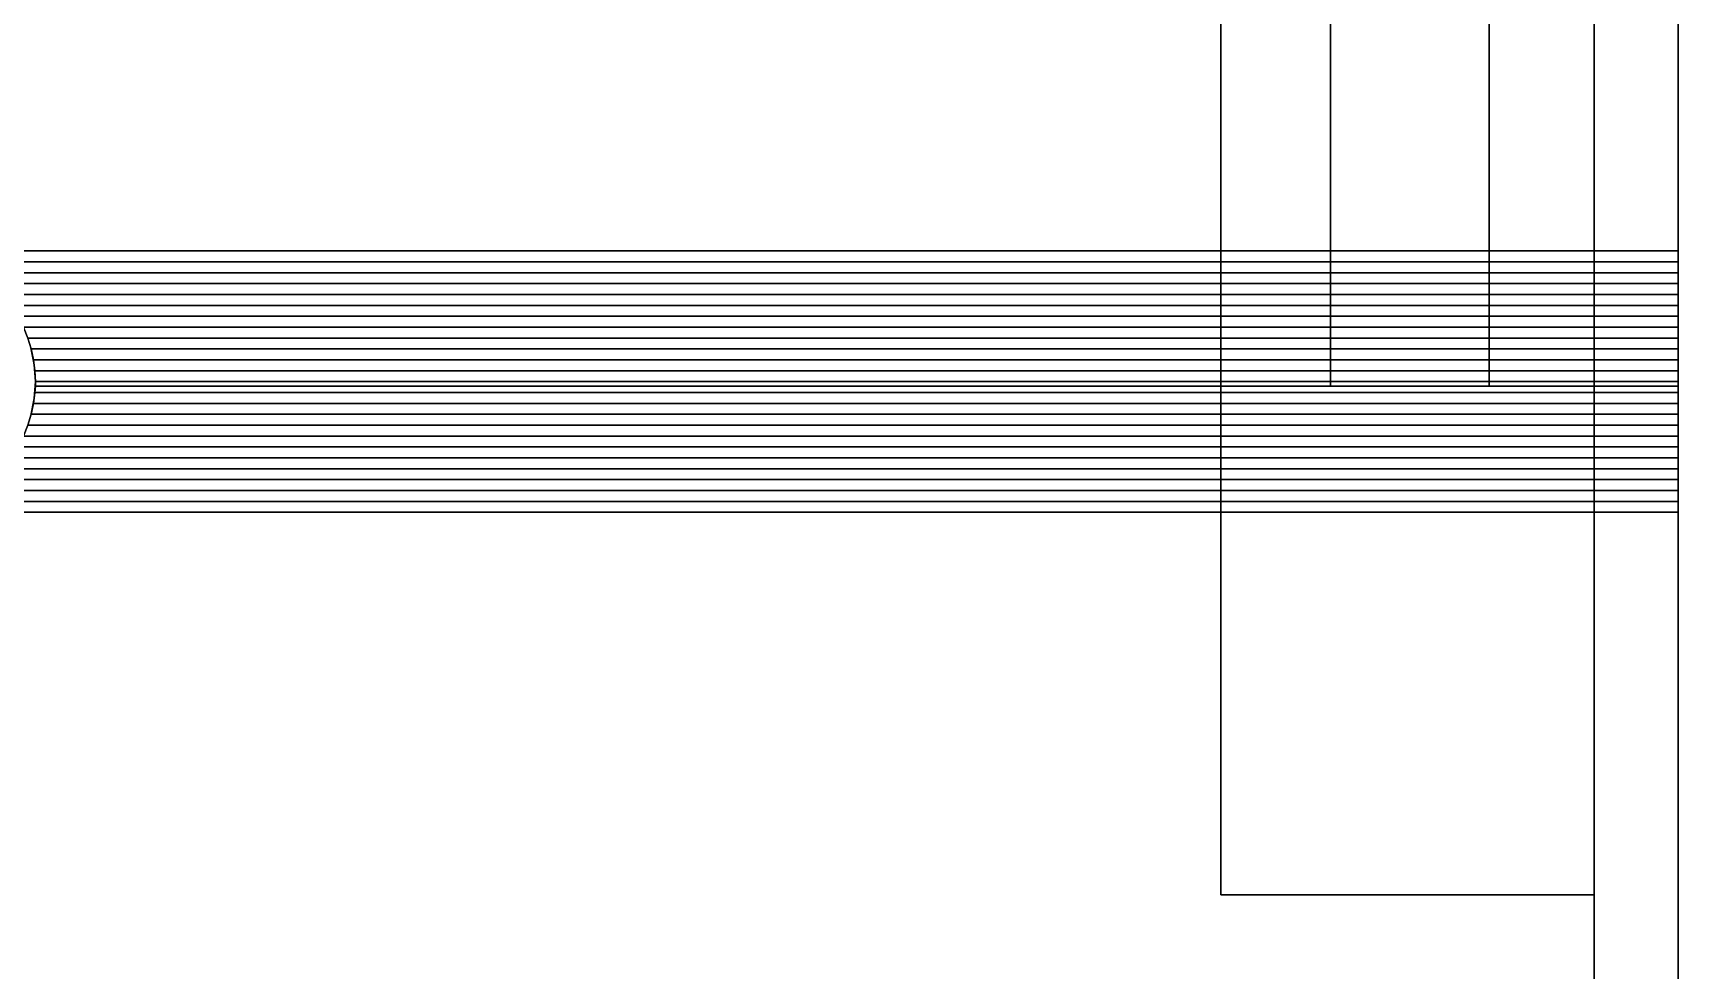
# Model space of a CAD drawing. Header units: millimetres. Extents: x -58 to 1343, y -180 to 532.
# Drawn here: x 283.7 to 460, y 11.9 to 112.4 of the extents above; entities that cross this region are included whole.
import ezdxf

# ---------------------------------------------------------------- set-up
doc = ezdxf.new("R2010")
doc.units = ezdxf.units.MM
for name, color, linetype in [('DOOR_9', 6, 'CONTINUOUS'), ('EDGE', 7, 'CONTINUOUS'), ('FRONT_15', 1, 'CONTINUOUS'), ('LED_PROFILE', 5, 'CONTINUOUS'), ('POWER_REF', 7, 'CONTINUOUS'), ('SIDE_9', 2, 'CONTINUOUS')]:
    doc.layers.add(name, color=color, linetype=linetype)

msp = doc.modelspace()

# ---------------------------------------------------------------- linework, layer by layer
at = {"layer": 'DOOR_9'}
for points in [[(0, 0, 291), (0, 460, 291), (460, 460, 291), (460, 0, 291)], [(0, 0, 300), (460, 0, 300), (460, 460, 300), (0, 460, 300)], [(460, 0, 291), (460, 460, 291), (460, 460, 300), (460, 0, 300)]]:
    msp.add_3dface(points, dxfattribs=at)
at = {"layer": 'EDGE'}
for p, q in [((451, 460, 15), (451, 0, 15)), ((451, 460, 291), (451, 0, 291)), ((460, 0, 15), (460, 460, 15)), ((460, 0, 291), (460, 460, 291)), ((460, 0, 291), (460, 460, 291)), ((460, 0, 300), (460, 460, 300)), ((411, 320, 30), (411, 20, 30)), ((411, 320, 85), (411, 20, 85)), ((451, 20, 30), (451, 320, 30)), ((451, 20, 85), (451, 320, 85)), ((283.8802, 76.8274), (283.523, 78.6235)), ((283.8802, 76.8274, 15), (283.523, 78.6235, 15)), ((284, 75), (283.8802, 76.8274)), ((284, 75, 15), (283.8802, 76.8274, 15)), ((283.8802, 73.1726), (284, 75)), ((283.8802, 73.1726, 15), (284, 75, 15)), ((283.523, 71.3765), (283.8802, 73.1726)), ((283.523, 71.3765, 15), (283.8802, 73.1726, 15)), ((411, 20, 30), (451, 20, 30)), ((411, 20, 85), (451, 20, 85)), ((411, 20, 30), (411, 20, 85)), ((451, 20, 30), (451, 20, 85))]:
    msp.add_line(p, q, dxfattribs=at)
for points in [[(0, 0), (460, 0), (460, 460), (0, 460)], [(0, 0), (460, 0), (460, 460), (0, 460)], [(422.75, 74.5), (439.75, 74.5), (439.75, 374.5), (422.75, 374.5)]]:
    msp.add_lwpolyline(points, close=True, dxfattribs=at)
at = {"layer": 'FRONT_15'}
for points in [[(0, 89, 7), (460, 89, 7), (460, 127, 7), (0, 127, 7)], [(0, 127), (460, 127), (460, 89), (0, 89)], [(37.25, 89, 15), (422.75, 89, 15), (422.75, 127, 15), (37.25, 127, 15)], [(37.25, 127, 7), (422.75, 127, 7), (422.75, 89, 7), (37.25, 89, 7)], [(422.75, 89, 7), (422.75, 127, 7), (422.75, 127, 15), (422.75, 89, 15)], [(439.75, 89, 15), (460, 89, 15), (460, 127, 15), (439.75, 127, 15)], [(439.75, 127, 7), (460, 127, 7), (460, 89, 7), (439.75, 89, 7)], [(439.75, 127, 7), (439.75, 89, 7), (439.75, 89, 15), (439.75, 127, 15)], [(460, 89), (460, 127), (460, 127, 7), (460, 89, 7)], [(460, 89, 7), (460, 127, 7), (460, 127, 15), (460, 89, 15)], [(0, 89), (460, 89), (460, 89, 7), (0, 89, 7)], [(37.25, 89, 7), (422.75, 89, 7), (422.75, 89, 15), (37.25, 89, 15)], [(275.5951, 87.8333, 7), (460, 87.8333, 7), (460, 89, 7), (270, 89, 7)], [(270, 89), (460, 89), (460, 87.8333), (275.5951, 87.8333)], [(460, 89), (270, 89), (270, 89, 7), (460, 89, 7)], [(275.5951, 87.8333, 15), (422.75, 87.8333, 15), (422.75, 89, 15), (270, 89, 15)], [(270, 89, 7), (422.75, 89, 7), (422.75, 87.8333, 7), (275.5951, 87.8333, 7)], [(422.75, 89, 7), (270, 89, 7), (270, 89, 15), (422.75, 89, 15)], [(422.75, 87.8333, 7), (422.75, 89, 7), (422.75, 89, 15), (422.75, 87.8333, 15)], [(439.75, 87.8333, 15), (460, 87.8333, 15), (460, 89, 15), (439.75, 89, 15)], [(439.75, 89, 7), (460, 89, 7), (460, 87.8333, 7), (439.75, 87.8333, 7)], [(460, 89, 7), (439.75, 89, 7), (439.75, 89, 15), (460, 89, 15)], [(439.75, 89, 7), (439.75, 87.8333, 7), (439.75, 87.8333, 15), (439.75, 89, 15)], [(439.75, 89, 7), (460, 89, 7), (460, 89, 15), (439.75, 89, 15)], [(460, 87.8333), (460, 89), (460, 89, 7), (460, 87.8333, 7)], [(460, 87.8333, 7), (460, 89, 7), (460, 89, 15), (460, 87.8333, 15)], [(277.7388, 86.6667, 7), (460, 86.6667, 7), (460, 87.8333, 7), (275.5951, 87.8333, 7)], [(275.5951, 87.8333), (460, 87.8333), (460, 86.6667), (277.7388, 86.6667)], [(460, 87.8333), (275.5951, 87.8333), (275.5951, 87.8333, 7), (460, 87.8333, 7)], [(275.5951, 87.8333), (460, 87.8333), (460, 87.8333, 7), (275.5951, 87.8333, 7)], [(277.7388, 86.6667, 15), (422.75, 86.6667, 15), (422.75, 87.8333, 15), (275.5951, 87.8333, 15)], [(275.5951, 87.8333, 7), (422.75, 87.8333, 7), (422.75, 86.6667, 7), (277.7388, 86.6667, 7)], [(422.75, 87.8333, 7), (275.5951, 87.8333, 7), (275.5951, 87.8333, 15), (422.75, 87.8333, 15)], [(275.5951, 87.8333, 7), (422.75, 87.8333, 7), (422.75, 87.8333, 15), (275.5951, 87.8333, 15)], [(279.2601, 85.5, 7), (460, 85.5, 7), (460, 86.6667, 7), (277.7388, 86.6667, 7)], [(277.7388, 86.6667), (460, 86.6667), (460, 85.5), (279.2601, 85.5)], [(460, 86.6667), (277.7388, 86.6667), (277.7388, 86.6667, 7), (460, 86.6667, 7)], [(277.7388, 86.6667), (460, 86.6667), (460, 86.6667, 7), (277.7388, 86.6667, 7)], [(279.2601, 85.5, 15), (422.75, 85.5, 15), (422.75, 86.6667, 15), (277.7388, 86.6667, 15)], [(277.7388, 86.6667, 7), (422.75, 86.6667, 7), (422.75, 85.5, 7), (279.2601, 85.5, 7)], [(422.75, 86.6667, 7), (277.7388, 86.6667, 7), (277.7388, 86.6667, 15), (422.75, 86.6667, 15)], [(277.7388, 86.6667, 7), (422.75, 86.6667, 7), (422.75, 86.6667, 15), (277.7388, 86.6667, 15)], [(422.75, 86.6667, 7), (422.75, 87.8333, 7), (422.75, 87.8333, 15), (422.75, 86.6667, 15)], [(422.75, 85.5, 7), (422.75, 86.6667, 7), (422.75, 86.6667, 15), (422.75, 85.5, 15)], [(439.75, 86.6667, 15), (460, 86.6667, 15), (460, 87.8333, 15), (439.75, 87.8333, 15)], [(439.75, 87.8333, 7), (460, 87.8333, 7), (460, 86.6667, 7), (439.75, 86.6667, 7)], [(460, 87.8333, 7), (439.75, 87.8333, 7), (439.75, 87.8333, 15), (460, 87.8333, 15)], [(439.75, 87.8333, 7), (439.75, 86.6667, 7), (439.75, 86.6667, 15), (439.75, 87.8333, 15)], [(439.75, 87.8333, 7), (460, 87.8333, 7), (460, 87.8333, 15), (439.75, 87.8333, 15)], [(439.75, 85.5, 15), (460, 85.5, 15), (460, 86.6667, 15), (439.75, 86.6667, 15)], [(439.75, 86.6667, 7), (460, 86.6667, 7), (460, 85.5, 7), (439.75, 85.5, 7)], [(460, 86.6667, 7), (439.75, 86.6667, 7), (439.75, 86.6667, 15), (460, 86.6667, 15)], [(439.75, 86.6667, 7), (439.75, 85.5, 7), (439.75, 85.5, 15), (439.75, 86.6667, 15)], [(439.75, 86.6667, 7), (460, 86.6667, 7), (460, 86.6667, 15), (439.75, 86.6667, 15)], [(460, 86.6667), (460, 87.8333), (460, 87.8333, 7), (460, 86.6667, 7)], [(460, 86.6667, 7), (460, 87.8333, 7), (460, 87.8333, 15), (460, 86.6667, 15)], [(460, 85.5), (460, 86.6667), (460, 86.6667, 7), (460, 85.5, 7)], [(460, 85.5, 7), (460, 86.6667, 7), (460, 86.6667, 15), (460, 85.5, 15)], [(280.435, 84.3333, 7), (460, 84.3333, 7), (460, 85.5, 7), (279.2601, 85.5, 7)], [(279.2601, 85.5), (460, 85.5), (460, 84.3333), (280.435, 84.3333)], [(460, 85.5), (279.2601, 85.5), (279.2601, 85.5, 7), (460, 85.5, 7)], [(279.2601, 85.5), (460, 85.5), (460, 85.5, 7), (279.2601, 85.5, 7)], [(280.435, 84.3333, 15), (422.75, 84.3333, 15), (422.75, 85.5, 15), (279.2601, 85.5, 15)], [(279.2601, 85.5, 7), (422.75, 85.5, 7), (422.75, 84.3333, 7), (280.435, 84.3333, 7)], [(422.75, 85.5, 7), (279.2601, 85.5, 7), (279.2601, 85.5, 15), (422.75, 85.5, 15)], [(279.2601, 85.5, 7), (422.75, 85.5, 7), (422.75, 85.5, 15), (279.2601, 85.5, 15)], [(422.75, 84.3333, 7), (422.75, 85.5, 7), (422.75, 85.5, 15), (422.75, 84.3333, 15)], [(439.75, 84.3333, 15), (460, 84.3333, 15), (460, 85.5, 15), (439.75, 85.5, 15)], [(439.75, 85.5, 7), (460, 85.5, 7), (460, 84.3333, 7), (439.75, 84.3333, 7)], [(460, 85.5, 7), (439.75, 85.5, 7), (439.75, 85.5, 15), (460, 85.5, 15)], [(439.75, 85.5, 7), (439.75, 84.3333, 7), (439.75, 84.3333, 15), (439.75, 85.5, 15)], [(439.75, 85.5, 7), (460, 85.5, 7), (460, 85.5, 15), (439.75, 85.5, 15)], [(460, 84.3333), (460, 85.5), (460, 85.5, 7), (460, 84.3333, 7)], [(460, 84.3333, 7), (460, 85.5, 7), (460, 85.5, 15), (460, 84.3333, 15)], [(281.3713, 83.1667, 7), (460, 83.1667, 7), (460, 84.3333, 7), (280.435, 84.3333, 7)], [(280.435, 84.3333), (460, 84.3333), (460, 83.1667), (281.3713, 83.1667)], [(460, 84.3333), (280.435, 84.3333), (280.435, 84.3333, 7), (460, 84.3333, 7)], [(280.435, 84.3333), (460, 84.3333), (460, 84.3333, 7), (280.435, 84.3333, 7)], [(281.3713, 83.1667, 15), (422.75, 83.1667, 15), (422.75, 84.3333, 15), (280.435, 84.3333, 15)], [(280.435, 84.3333, 7), (422.75, 84.3333, 7), (422.75, 83.1667, 7), (281.3713, 83.1667, 7)], [(422.75, 84.3333, 7), (280.435, 84.3333, 7), (280.435, 84.3333, 15), (422.75, 84.3333, 15)], [(280.435, 84.3333, 7), (422.75, 84.3333, 7), (422.75, 84.3333, 15), (280.435, 84.3333, 15)], [(282.1244, 82, 7), (460, 82, 7), (460, 83.1667, 7), (281.3713, 83.1667, 7)], [(281.3713, 83.1667), (460, 83.1667), (460, 82), (282.1244, 82)], [(460, 83.1667), (281.3713, 83.1667), (281.3713, 83.1667, 7), (460, 83.1667, 7)], [(281.3713, 83.1667), (460, 83.1667), (460, 83.1667, 7), (281.3713, 83.1667, 7)], [(282.1244, 82, 15), (422.75, 82, 15), (422.75, 83.1667, 15), (281.3713, 83.1667, 15)], [(281.3713, 83.1667, 7), (422.75, 83.1667, 7), (422.75, 82, 7), (282.1244, 82, 7)], [(422.75, 83.1667, 7), (281.3713, 83.1667, 7), (281.3713, 83.1667, 15), (422.75, 83.1667, 15)], [(281.3713, 83.1667, 7), (422.75, 83.1667, 7), (422.75, 83.1667, 15), (281.3713, 83.1667, 15)], [(422.75, 83.1667, 7), (422.75, 84.3333, 7), (422.75, 84.3333, 15), (422.75, 83.1667, 15)], [(422.75, 82, 7), (422.75, 83.1667, 7), (422.75, 83.1667, 15), (422.75, 82, 15)], [(439.75, 83.1667, 15), (460, 83.1667, 15), (460, 84.3333, 15), (439.75, 84.3333, 15)], [(439.75, 84.3333, 7), (460, 84.3333, 7), (460, 83.1667, 7), (439.75, 83.1667, 7)], [(460, 84.3333, 7), (439.75, 84.3333, 7), (439.75, 84.3333, 15), (460, 84.3333, 15)], [(439.75, 84.3333, 7), (439.75, 83.1667, 7), (439.75, 83.1667, 15), (439.75, 84.3333, 15)], [(439.75, 84.3333, 7), (460, 84.3333, 7), (460, 84.3333, 15), (439.75, 84.3333, 15)], [(439.75, 82, 15), (460, 82, 15), (460, 83.1667, 15), (439.75, 83.1667, 15)], [(439.75, 83.1667, 7), (460, 83.1667, 7), (460, 82, 7), (439.75, 82, 7)], [(460, 83.1667, 7), (439.75, 83.1667, 7), (439.75, 83.1667, 15), (460, 83.1667, 15)], [(439.75, 83.1667, 7), (439.75, 82, 7), (439.75, 82, 15), (439.75, 83.1667, 15)], [(439.75, 83.1667, 7), (460, 83.1667, 7), (460, 83.1667, 15), (439.75, 83.1667, 15)], [(460, 83.1667), (460, 84.3333), (460, 84.3333, 7), (460, 83.1667, 7)], [(460, 83.1667, 7), (460, 84.3333, 7), (460, 84.3333, 15), (460, 83.1667, 15)], [(460, 82), (460, 83.1667), (460, 83.1667, 7), (460, 82, 7)], [(460, 82, 7), (460, 83.1667, 7), (460, 83.1667, 15), (460, 82, 15)], [(282.7268, 80.8333, 7), (460, 80.8333, 7), (460, 82, 7), (282.1244, 82, 7)], [(282.1244, 82), (460, 82), (460, 80.8333), (282.7268, 80.8333)], [(460, 82), (282.1244, 82), (282.1244, 82, 7), (460, 82, 7)], [(282.1244, 82), (460, 82), (460, 82, 7), (282.1244, 82, 7)], [(282.7268, 80.8333, 15), (422.75, 80.8333, 15), (422.75, 82, 15), (282.1244, 82, 15)], [(282.1244, 82, 7), (422.75, 82, 7), (422.75, 80.8333, 7), (282.7268, 80.8333, 7)], [(422.75, 82, 7), (282.1244, 82, 7), (282.1244, 82, 15), (422.75, 82, 15)], [(282.1244, 82, 7), (422.75, 82, 7), (422.75, 82, 15), (282.1244, 82, 15)], [(422.75, 80.8333, 7), (422.75, 82, 7), (422.75, 82, 15), (422.75, 80.8333, 15)], [(439.75, 80.8333, 15), (460, 80.8333, 15), (460, 82, 15), (439.75, 82, 15)], [(439.75, 82, 7), (460, 82, 7), (460, 80.8333, 7), (439.75, 80.8333, 7)], [(460, 82, 7), (439.75, 82, 7), (439.75, 82, 15), (460, 82, 15)], [(439.75, 82, 7), (439.75, 80.8333, 7), (439.75, 80.8333, 15), (439.75, 82, 15)], [(439.75, 82, 7), (460, 82, 7), (460, 82, 15), (439.75, 82, 15)], [(460, 80.8333), (460, 82), (460, 82, 7), (460, 80.8333, 7)], [(460, 80.8333, 7), (460, 82, 7), (460, 82, 15), (460, 80.8333, 15)], [(283.1993, 79.6667, 7), (460, 79.6667, 7), (460, 80.8333, 7), (282.7268, 80.8333, 7)], [(282.7268, 80.8333), (460, 80.8333), (460, 79.6667), (283.1993, 79.6667)], [(460, 80.8333), (282.7268, 80.8333), (282.7268, 80.8333, 7), (460, 80.8333, 7)], [(282.7268, 80.8333), (460, 80.8333), (460, 80.8333, 7), (282.7268, 80.8333, 7)], [(283.1993, 79.6667, 15), (422.75, 79.6667, 15), (422.75, 80.8333, 15), (282.7268, 80.8333, 15)], [(282.7268, 80.8333, 7), (422.75, 80.8333, 7), (422.75, 79.6667, 7), (283.1993, 79.6667, 7)], [(422.75, 80.8333, 7), (282.7268, 80.8333, 7), (282.7268, 80.8333, 15), (422.75, 80.8333, 15)], [(282.7268, 80.8333, 7), (422.75, 80.8333, 7), (422.75, 80.8333, 15), (282.7268, 80.8333, 15)], [(283.5554, 78.5, 7), (460, 78.5, 7), (460, 79.6667, 7), (283.1993, 79.6667, 7)], [(283.1993, 79.6667), (460, 79.6667), (460, 78.5), (283.5554, 78.5)], [(460, 79.6667), (283.1993, 79.6667), (283.1993, 79.6667, 7), (460, 79.6667, 7)], [(283.1993, 79.6667), (460, 79.6667), (460, 79.6667, 7), (283.1993, 79.6667, 7)], [(283.5554, 78.5, 15), (422.75, 78.5, 15), (422.75, 79.6667, 15), (283.1993, 79.6667, 15)], [(283.1993, 79.6667, 7), (422.75, 79.6667, 7), (422.75, 78.5, 7), (283.5554, 78.5, 7)], [(422.75, 79.6667, 7), (283.1993, 79.6667, 7), (283.1993, 79.6667, 15), (422.75, 79.6667, 15)], [(283.1993, 79.6667, 7), (422.75, 79.6667, 7), (422.75, 79.6667, 15), (283.1993, 79.6667, 15)], [(422.75, 79.6667, 7), (422.75, 80.8333, 7), (422.75, 80.8333, 15), (422.75, 79.6667, 15)], [(422.75, 78.5, 7), (422.75, 79.6667, 7), (422.75, 79.6667, 15), (422.75, 78.5, 15)], [(439.75, 79.6667, 15), (460, 79.6667, 15), (460, 80.8333, 15), (439.75, 80.8333, 15)], [(439.75, 80.8333, 7), (460, 80.8333, 7), (460, 79.6667, 7), (439.75, 79.6667, 7)], [(460, 80.8333, 7), (439.75, 80.8333, 7), (439.75, 80.8333, 15), (460, 80.8333, 15)], [(439.75, 80.8333, 7), (439.75, 79.6667, 7), (439.75, 79.6667, 15), (439.75, 80.8333, 15)], [(439.75, 80.8333, 7), (460, 80.8333, 7), (460, 80.8333, 15), (439.75, 80.8333, 15)], [(439.75, 78.5, 15), (460, 78.5, 15), (460, 79.6667, 15), (439.75, 79.6667, 15)], [(439.75, 79.6667, 7), (460, 79.6667, 7), (460, 78.5, 7), (439.75, 78.5, 7)], [(460, 79.6667, 7), (439.75, 79.6667, 7), (439.75, 79.6667, 15), (460, 79.6667, 15)], [(439.75, 79.6667, 7), (439.75, 78.5, 7), (439.75, 78.5, 15), (439.75, 79.6667, 15)], [(439.75, 79.6667, 7), (460, 79.6667, 7), (460, 79.6667, 15), (439.75, 79.6667, 15)], [(460, 79.6667), (460, 80.8333), (460, 80.8333, 7), (460, 79.6667, 7)], [(460, 79.6667, 7), (460, 80.8333, 7), (460, 80.8333, 15), (460, 79.6667, 15)], [(460, 78.5), (460, 79.6667), (460, 79.6667, 7), (460, 78.5, 7)], [(460, 78.5, 7), (460, 79.6667, 7), (460, 79.6667, 15), (460, 78.5, 15)], [(283.8042, 77.3333, 7), (460, 77.3333, 7), (460, 78.5, 7), (283.5554, 78.5, 7)], [(283.5554, 78.5), (460, 78.5), (460, 77.3333), (283.8042, 77.3333)], [(460, 78.5), (283.5554, 78.5), (283.5554, 78.5, 7), (460, 78.5, 7)], [(283.5554, 78.5), (283.8042, 77.3333), (283.8042, 77.3333, 7), (283.5554, 78.5, 7)], [(283.5554, 78.5), (460, 78.5), (460, 78.5, 7), (283.5554, 78.5, 7)], [(283.8042, 77.3333, 15), (422.75, 77.3333, 15), (422.75, 78.5, 15), (283.5554, 78.5, 15)], [(283.5554, 78.5, 7), (422.75, 78.5, 7), (422.75, 77.3333, 7), (283.8042, 77.3333, 7)], [(422.75, 78.5, 7), (283.5554, 78.5, 7), (283.5554, 78.5, 15), (422.75, 78.5, 15)], [(283.5554, 78.5, 7), (283.8042, 77.3333, 7), (283.8042, 77.3333, 15), (283.5554, 78.5, 15)], [(283.5554, 78.5, 7), (422.75, 78.5, 7), (422.75, 78.5, 15), (283.5554, 78.5, 15)], [(422.75, 77.3333, 7), (422.75, 78.5, 7), (422.75, 78.5, 15), (422.75, 77.3333, 15)], [(439.75, 77.3333, 15), (460, 77.3333, 15), (460, 78.5, 15), (439.75, 78.5, 15)], [(439.75, 78.5, 7), (460, 78.5, 7), (460, 77.3333, 7), (439.75, 77.3333, 7)], [(460, 78.5, 7), (439.75, 78.5, 7), (439.75, 78.5, 15), (460, 78.5, 15)], [(439.75, 78.5, 7), (439.75, 77.3333, 7), (439.75, 77.3333, 15), (439.75, 78.5, 15)], [(439.75, 78.5, 7), (460, 78.5, 7), (460, 78.5, 15), (439.75, 78.5, 15)], [(460, 77.3333), (460, 78.5), (460, 78.5, 7), (460, 77.3333, 7)], [(460, 77.3333, 7), (460, 78.5, 7), (460, 78.5, 15), (460, 77.3333, 15)], [(283.9513, 76.1667, 7), (460, 76.1667, 7), (460, 77.3333, 7), (283.8042, 77.3333, 7)], [(283.8042, 77.3333), (460, 77.3333), (460, 76.1667), (283.9513, 76.1667)], [(460, 77.3333), (283.8042, 77.3333), (283.8042, 77.3333, 7), (460, 77.3333, 7)], [(283.8042, 77.3333), (283.9513, 76.1667), (283.9513, 76.1667, 7), (283.8042, 77.3333, 7)], [(283.8042, 77.3333), (460, 77.3333), (460, 77.3333, 7), (283.8042, 77.3333, 7)], [(283.9513, 76.1667, 15), (422.75, 76.1667, 15), (422.75, 77.3333, 15), (283.8042, 77.3333, 15)], [(283.8042, 77.3333, 7), (422.75, 77.3333, 7), (422.75, 76.1667, 7), (283.9513, 76.1667, 7)], [(422.75, 77.3333, 7), (283.8042, 77.3333, 7), (283.8042, 77.3333, 15), (422.75, 77.3333, 15)], [(283.8042, 77.3333, 7), (283.9513, 76.1667, 7), (283.9513, 76.1667, 15), (283.8042, 77.3333, 15)], [(283.8042, 77.3333, 7), (422.75, 77.3333, 7), (422.75, 77.3333, 15), (283.8042, 77.3333, 15)], [(284, 75, 7), (460, 75, 7), (460, 76.1667, 7), (283.9513, 76.1667, 7)], [(283.9513, 76.1667), (460, 76.1667), (460, 75), (284, 75)], [(460, 76.1667), (283.9513, 76.1667), (283.9513, 76.1667, 7), (460, 76.1667, 7)], [(283.9513, 76.1667), (284, 75), (284, 75, 7), (283.9513, 76.1667, 7)], [(283.9513, 76.1667), (460, 76.1667), (460, 76.1667, 7), (283.9513, 76.1667, 7)], [(284, 75, 15), (422.75, 75, 15), (422.75, 76.1667, 15), (283.9513, 76.1667, 15)], [(283.9513, 76.1667, 7), (422.75, 76.1667, 7), (422.75, 75, 7), (284, 75, 7)], [(422.75, 76.1667, 7), (283.9513, 76.1667, 7), (283.9513, 76.1667, 15), (422.75, 76.1667, 15)], [(283.9513, 76.1667, 7), (284, 75, 7), (284, 75, 15), (283.9513, 76.1667, 15)], [(283.9513, 76.1667, 7), (422.75, 76.1667, 7), (422.75, 76.1667, 15), (283.9513, 76.1667, 15)], [(422.75, 76.1667, 7), (422.75, 77.3333, 7), (422.75, 77.3333, 15), (422.75, 76.1667, 15)], [(422.75, 75, 7), (422.75, 76.1667, 7), (422.75, 76.1667, 15), (422.75, 75, 15)], [(439.75, 76.1667, 15), (460, 76.1667, 15), (460, 77.3333, 15), (439.75, 77.3333, 15)], [(439.75, 77.3333, 7), (460, 77.3333, 7), (460, 76.1667, 7), (439.75, 76.1667, 7)], [(460, 77.3333, 7), (439.75, 77.3333, 7), (439.75, 77.3333, 15), (460, 77.3333, 15)], [(439.75, 77.3333, 7), (439.75, 76.1667, 7), (439.75, 76.1667, 15), (439.75, 77.3333, 15)], [(439.75, 77.3333, 7), (460, 77.3333, 7), (460, 77.3333, 15), (439.75, 77.3333, 15)], [(439.75, 75, 15), (460, 75, 15), (460, 76.1667, 15), (439.75, 76.1667, 15)], [(439.75, 76.1667, 7), (460, 76.1667, 7), (460, 75, 7), (439.75, 75, 7)], [(460, 76.1667, 7), (439.75, 76.1667, 7), (439.75, 76.1667, 15), (460, 76.1667, 15)], [(439.75, 76.1667, 7), (439.75, 75, 7), (439.75, 75, 15), (439.75, 76.1667, 15)], [(439.75, 76.1667, 7), (460, 76.1667, 7), (460, 76.1667, 15), (439.75, 76.1667, 15)], [(460, 76.1667), (460, 77.3333), (460, 77.3333, 7), (460, 76.1667, 7)], [(460, 76.1667, 7), (460, 77.3333, 7), (460, 77.3333, 15), (460, 76.1667, 15)], [(460, 75), (460, 76.1667), (460, 76.1667, 7), (460, 75, 7)], [(460, 75, 7), (460, 76.1667, 7), (460, 76.1667, 15), (460, 75, 15)], [(283.9513, 73.8333, 7), (460, 73.8333, 7), (460, 75, 7), (284, 75, 7)], [(284, 75), (460, 75), (460, 73.8333), (283.9513, 73.8333)], [(284, 75), (283.9513, 73.8333), (283.9513, 73.8333, 7), (284, 75, 7)], [(283.9513, 73.8333, 15), (460, 73.8333, 15), (460, 74.5, 15), (283.9911, 74.5, 15)], [(283.9911, 74.5, 7), (460, 74.5, 7), (460, 73.8333, 7), (283.9513, 73.8333, 7)], [(283.9911, 74.5, 7), (283.9513, 73.8333, 7), (283.9513, 73.8333, 15), (283.9911, 74.5, 15)], [(283.9911, 74.5, 15), (422.75, 74.5, 15), (422.75, 75, 15), (284, 75, 15)], [(284, 75, 7), (422.75, 75, 7), (422.75, 74.5, 7), (283.9911, 74.5, 7)], [(284, 75, 7), (283.9911, 74.5, 7), (283.9911, 74.5, 15), (284, 75, 15)], [(460, 74.5, 7), (283.9911, 74.5, 7), (283.9911, 74.5, 15), (460, 74.5, 15)], [(283.9911, 74.5, 7), (422.75, 74.5, 7), (422.75, 74.5, 15), (283.9911, 74.5, 15)], [(460, 75), (284, 75), (284, 75, 7), (460, 75, 7)], [(284, 75), (460, 75), (460, 75, 7), (284, 75, 7)], [(422.75, 75, 7), (284, 75, 7), (284, 75, 15), (422.75, 75, 15)], [(284, 75, 7), (422.75, 75, 7), (422.75, 75, 15), (284, 75, 15)], [(422.75, 74.5, 7), (422.75, 75, 7), (422.75, 75, 15), (422.75, 74.5, 15)], [(439.75, 74.5, 15), (460, 74.5, 15), (460, 75, 15), (439.75, 75, 15)], [(439.75, 75, 7), (460, 75, 7), (460, 74.5, 7), (439.75, 74.5, 7)], [(460, 75, 7), (439.75, 75, 7), (439.75, 75, 15), (460, 75, 15)], [(439.75, 75, 7), (439.75, 74.5, 7), (439.75, 74.5, 15), (439.75, 75, 15)], [(439.75, 75, 7), (460, 75, 7), (460, 75, 15), (439.75, 75, 15)], [(439.75, 74.5, 7), (460, 74.5, 7), (460, 74.5, 15), (439.75, 74.5, 15)], [(460, 73.8333), (460, 75), (460, 75, 7), (460, 73.8333, 7)], [(460, 74.5, 7), (460, 75, 7), (460, 75, 15), (460, 74.5, 15)], [(460, 73.8333, 7), (460, 74.5, 7), (460, 74.5, 15), (460, 73.8333, 15)], [(283.5554, 71.5, 7), (460, 71.5, 7), (460, 72.6667, 7), (283.8042, 72.6667, 7)], [(283.8042, 72.6667), (460, 72.6667), (460, 71.5), (283.5554, 71.5)], [(283.8042, 72.6667), (283.5554, 71.5), (283.5554, 71.5, 7), (283.8042, 72.6667, 7)], [(283.5554, 71.5, 15), (460, 71.5, 15), (460, 72.6667, 15), (283.8042, 72.6667, 15)], [(283.8042, 72.6667, 7), (460, 72.6667, 7), (460, 71.5, 7), (283.5554, 71.5, 7)], [(283.8042, 72.6667, 7), (283.5554, 71.5, 7), (283.5554, 71.5, 15), (283.8042, 72.6667, 15)], [(283.8042, 72.6667, 7), (460, 72.6667, 7), (460, 73.8333, 7), (283.9513, 73.8333, 7)], [(283.9513, 73.8333), (460, 73.8333), (460, 72.6667), (283.8042, 72.6667)], [(283.9513, 73.8333), (283.8042, 72.6667), (283.8042, 72.6667, 7), (283.9513, 73.8333, 7)], [(283.8042, 72.6667, 15), (460, 72.6667, 15), (460, 73.8333, 15), (283.9513, 73.8333, 15)], [(283.9513, 73.8333, 7), (460, 73.8333, 7), (460, 72.6667, 7), (283.8042, 72.6667, 7)], [(283.9513, 73.8333, 7), (283.8042, 72.6667, 7), (283.8042, 72.6667, 15), (283.9513, 73.8333, 15)], [(460, 72.6667), (283.8042, 72.6667), (283.8042, 72.6667, 7), (460, 72.6667, 7)], [(283.8042, 72.6667), (460, 72.6667), (460, 72.6667, 7), (283.8042, 72.6667, 7)], [(460, 72.6667, 7), (283.8042, 72.6667, 7), (283.8042, 72.6667, 15), (460, 72.6667, 15)], [(283.8042, 72.6667, 7), (460, 72.6667, 7), (460, 72.6667, 15), (283.8042, 72.6667, 15)], [(460, 73.8333), (283.9513, 73.8333), (283.9513, 73.8333, 7), (460, 73.8333, 7)], [(283.9513, 73.8333), (460, 73.8333), (460, 73.8333, 7), (283.9513, 73.8333, 7)], [(460, 73.8333, 7), (283.9513, 73.8333, 7), (283.9513, 73.8333, 15), (460, 73.8333, 15)], [(283.9513, 73.8333, 7), (460, 73.8333, 7), (460, 73.8333, 15), (283.9513, 73.8333, 15)], [(460, 72.6667), (460, 73.8333), (460, 73.8333, 7), (460, 72.6667, 7)], [(460, 72.6667, 7), (460, 73.8333, 7), (460, 73.8333, 15), (460, 72.6667, 15)], [(460, 71.5), (460, 72.6667), (460, 72.6667, 7), (460, 71.5, 7)], [(460, 71.5, 7), (460, 72.6667, 7), (460, 72.6667, 15), (460, 71.5, 15)], [(283.1993, 70.3333, 7), (460, 70.3333, 7), (460, 71.5, 7), (283.5554, 71.5, 7)], [(283.5554, 71.5), (460, 71.5), (460, 70.3333), (283.1993, 70.3333)], [(283.1993, 70.3333, 15), (460, 70.3333, 15), (460, 71.5, 15), (283.5554, 71.5, 15)], [(283.5554, 71.5, 7), (460, 71.5, 7), (460, 70.3333, 7), (283.1993, 70.3333, 7)], [(460, 71.5), (283.5554, 71.5), (283.5554, 71.5, 7), (460, 71.5, 7)], [(283.5554, 71.5), (460, 71.5), (460, 71.5, 7), (283.5554, 71.5, 7)], [(460, 71.5, 7), (283.5554, 71.5, 7), (283.5554, 71.5, 15), (460, 71.5, 15)], [(283.5554, 71.5, 7), (460, 71.5, 7), (460, 71.5, 15), (283.5554, 71.5, 15)], [(460, 70.3333), (460, 71.5), (460, 71.5, 7), (460, 70.3333, 7)], [(460, 70.3333, 7), (460, 71.5, 7), (460, 71.5, 15), (460, 70.3333, 15)], [(282.1244, 68, 7), (460, 68, 7), (460, 69.1667, 7), (282.7268, 69.1667, 7)], [(282.7268, 69.1667), (460, 69.1667), (460, 68), (282.1244, 68)], [(282.1244, 68, 15), (460, 68, 15), (460, 69.1667, 15), (282.7268, 69.1667, 15)], [(282.7268, 69.1667, 7), (460, 69.1667, 7), (460, 68, 7), (282.1244, 68, 7)], [(282.7268, 69.1667, 7), (460, 69.1667, 7), (460, 70.3333, 7), (283.1993, 70.3333, 7)], [(283.1993, 70.3333), (460, 70.3333), (460, 69.1667), (282.7268, 69.1667)], [(282.7268, 69.1667, 15), (460, 69.1667, 15), (460, 70.3333, 15), (283.1993, 70.3333, 15)], [(283.1993, 70.3333, 7), (460, 70.3333, 7), (460, 69.1667, 7), (282.7268, 69.1667, 7)], [(460, 69.1667), (282.7268, 69.1667), (282.7268, 69.1667, 7), (460, 69.1667, 7)], [(282.7268, 69.1667), (460, 69.1667), (460, 69.1667, 7), (282.7268, 69.1667, 7)], [(460, 69.1667, 7), (282.7268, 69.1667, 7), (282.7268, 69.1667, 15), (460, 69.1667, 15)], [(282.7268, 69.1667, 7), (460, 69.1667, 7), (460, 69.1667, 15), (282.7268, 69.1667, 15)], [(460, 70.3333), (283.1993, 70.3333), (283.1993, 70.3333, 7), (460, 70.3333, 7)], [(283.1993, 70.3333), (460, 70.3333), (460, 70.3333, 7), (283.1993, 70.3333, 7)], [(460, 70.3333, 7), (283.1993, 70.3333, 7), (283.1993, 70.3333, 15), (460, 70.3333, 15)], [(283.1993, 70.3333, 7), (460, 70.3333, 7), (460, 70.3333, 15), (283.1993, 70.3333, 15)], [(460, 69.1667), (460, 70.3333), (460, 70.3333, 7), (460, 69.1667, 7)], [(460, 69.1667, 7), (460, 70.3333, 7), (460, 70.3333, 15), (460, 69.1667, 15)], [(460, 68), (460, 69.1667), (460, 69.1667, 7), (460, 68, 7)], [(460, 68, 7), (460, 69.1667, 7), (460, 69.1667, 15), (460, 68, 15)], [(281.3713, 66.8333, 7), (460, 66.8333, 7), (460, 68, 7), (282.1244, 68, 7)], [(282.1244, 68), (460, 68), (460, 66.8333), (281.3713, 66.8333)], [(281.3713, 66.8333, 15), (460, 66.8333, 15), (460, 68, 15), (282.1244, 68, 15)], [(282.1244, 68, 7), (460, 68, 7), (460, 66.8333, 7), (281.3713, 66.8333, 7)], [(460, 68), (282.1244, 68), (282.1244, 68, 7), (460, 68, 7)], [(282.1244, 68), (460, 68), (460, 68, 7), (282.1244, 68, 7)], [(460, 68, 7), (282.1244, 68, 7), (282.1244, 68, 15), (460, 68, 15)], [(282.1244, 68, 7), (460, 68, 7), (460, 68, 15), (282.1244, 68, 15)], [(460, 66.8333), (460, 68), (460, 68, 7), (460, 66.8333, 7)], [(460, 66.8333, 7), (460, 68, 7), (460, 68, 15), (460, 66.8333, 15)], [(279.2601, 64.5, 7), (460, 64.5, 7), (460, 65.6667, 7), (280.435, 65.6667, 7)], [(280.435, 65.6667), (460, 65.6667), (460, 64.5), (279.2601, 64.5)], [(279.2601, 64.5, 15), (460, 64.5, 15), (460, 65.6667, 15), (280.435, 65.6667, 15)], [(280.435, 65.6667, 7), (460, 65.6667, 7), (460, 64.5, 7), (279.2601, 64.5, 7)], [(280.435, 65.6667, 7), (460, 65.6667, 7), (460, 66.8333, 7), (281.3713, 66.8333, 7)], [(281.3713, 66.8333), (460, 66.8333), (460, 65.6667), (280.435, 65.6667)], [(280.435, 65.6667, 15), (460, 65.6667, 15), (460, 66.8333, 15), (281.3713, 66.8333, 15)], [(281.3713, 66.8333, 7), (460, 66.8333, 7), (460, 65.6667, 7), (280.435, 65.6667, 7)], [(460, 65.6667), (280.435, 65.6667), (280.435, 65.6667, 7), (460, 65.6667, 7)], [(280.435, 65.6667), (460, 65.6667), (460, 65.6667, 7), (280.435, 65.6667, 7)], [(460, 65.6667, 7), (280.435, 65.6667, 7), (280.435, 65.6667, 15), (460, 65.6667, 15)], [(280.435, 65.6667, 7), (460, 65.6667, 7), (460, 65.6667, 15), (280.435, 65.6667, 15)], [(460, 66.8333), (281.3713, 66.8333), (281.3713, 66.8333, 7), (460, 66.8333, 7)], [(281.3713, 66.8333), (460, 66.8333), (460, 66.8333, 7), (281.3713, 66.8333, 7)], [(460, 66.8333, 7), (281.3713, 66.8333, 7), (281.3713, 66.8333, 15), (460, 66.8333, 15)], [(281.3713, 66.8333, 7), (460, 66.8333, 7), (460, 66.8333, 15), (281.3713, 66.8333, 15)], [(460, 65.6667), (460, 66.8333), (460, 66.8333, 7), (460, 65.6667, 7)], [(460, 65.6667, 7), (460, 66.8333, 7), (460, 66.8333, 15), (460, 65.6667, 15)], [(460, 64.5), (460, 65.6667), (460, 65.6667, 7), (460, 64.5, 7)], [(460, 64.5, 7), (460, 65.6667, 7), (460, 65.6667, 15), (460, 64.5, 15)], [(277.7388, 63.3333, 7), (460, 63.3333, 7), (460, 64.5, 7), (279.2601, 64.5, 7)], [(279.2601, 64.5), (460, 64.5), (460, 63.3333), (277.7388, 63.3333)], [(277.7388, 63.3333, 15), (460, 63.3333, 15), (460, 64.5, 15), (279.2601, 64.5, 15)], [(279.2601, 64.5, 7), (460, 64.5, 7), (460, 63.3333, 7), (277.7388, 63.3333, 7)], [(460, 64.5), (279.2601, 64.5), (279.2601, 64.5, 7), (460, 64.5, 7)], [(279.2601, 64.5), (460, 64.5), (460, 64.5, 7), (279.2601, 64.5, 7)], [(460, 64.5, 7), (279.2601, 64.5, 7), (279.2601, 64.5, 15), (460, 64.5, 15)], [(279.2601, 64.5, 7), (460, 64.5, 7), (460, 64.5, 15), (279.2601, 64.5, 15)], [(460, 63.3333), (460, 64.5), (460, 64.5, 7), (460, 63.3333, 7)], [(460, 63.3333, 7), (460, 64.5, 7), (460, 64.5, 15), (460, 63.3333, 15)], [(270, 61, 7), (460, 61, 7), (460, 62.1667, 7), (275.5951, 62.1667, 7)], [(275.5951, 62.1667), (460, 62.1667), (460, 61), (270, 61)], [(270, 61, 15), (460, 61, 15), (460, 62.1667, 15), (275.5951, 62.1667, 15)], [(275.5951, 62.1667, 7), (460, 62.1667, 7), (460, 61, 7), (270, 61, 7)], [(275.5951, 62.1667, 7), (460, 62.1667, 7), (460, 63.3333, 7), (277.7388, 63.3333, 7)], [(277.7388, 63.3333), (460, 63.3333), (460, 62.1667), (275.5951, 62.1667)], [(275.5951, 62.1667, 15), (460, 62.1667, 15), (460, 63.3333, 15), (277.7388, 63.3333, 15)], [(277.7388, 63.3333, 7), (460, 63.3333, 7), (460, 62.1667, 7), (275.5951, 62.1667, 7)], [(460, 62.1667), (275.5951, 62.1667), (275.5951, 62.1667, 7), (460, 62.1667, 7)], [(275.5951, 62.1667), (460, 62.1667), (460, 62.1667, 7), (275.5951, 62.1667, 7)], [(460, 62.1667, 7), (275.5951, 62.1667, 7), (275.5951, 62.1667, 15), (460, 62.1667, 15)], [(275.5951, 62.1667, 7), (460, 62.1667, 7), (460, 62.1667, 15), (275.5951, 62.1667, 15)], [(460, 63.3333), (277.7388, 63.3333), (277.7388, 63.3333, 7), (460, 63.3333, 7)], [(277.7388, 63.3333), (460, 63.3333), (460, 63.3333, 7), (277.7388, 63.3333, 7)], [(460, 63.3333, 7), (277.7388, 63.3333, 7), (277.7388, 63.3333, 15), (460, 63.3333, 15)], [(277.7388, 63.3333, 7), (460, 63.3333, 7), (460, 63.3333, 15), (277.7388, 63.3333, 15)], [(460, 62.1667), (460, 63.3333), (460, 63.3333, 7), (460, 62.1667, 7)], [(460, 62.1667, 7), (460, 63.3333, 7), (460, 63.3333, 15), (460, 62.1667, 15)], [(460, 61), (460, 62.1667), (460, 62.1667, 7), (460, 61, 7)], [(460, 61, 7), (460, 62.1667, 7), (460, 62.1667, 15), (460, 61, 15)], [(0, 0, 7), (460, 0, 7), (460, 61, 7), (0, 61, 7)], [(0, 61), (460, 61), (460, 0), (0, 0)], [(460, 61), (0, 61), (0, 61, 7), (460, 61, 7)], [(0, 0, 15), (460, 0, 15), (460, 61, 15), (0, 61, 15)], [(0, 61, 7), (460, 61, 7), (460, 0, 7), (0, 0, 7)], [(460, 61, 7), (0, 61, 7), (0, 61, 15), (460, 61, 15)], [(270, 61), (460, 61), (460, 61, 7), (270, 61, 7)], [(270, 61, 7), (460, 61, 7), (460, 61, 15), (270, 61, 15)], [(460, 0), (460, 61), (460, 61, 7), (460, 0, 7)], [(460, 0, 7), (460, 61, 7), (460, 61, 15), (460, 0, 15)]]:
    msp.add_3dface(points, dxfattribs=at)
at = {"layer": 'LED_PROFILE'}
msp.add_lwpolyline([(422.75, 74.5), (439.75, 74.5), (439.75, 374.5), (422.75, 374.5)], close=True, dxfattribs=at)
at = {"layer": 'POWER_REF'}
for points in [[(411, 20, 85), (451, 20, 85), (451, 320, 85), (411, 320, 85)], [(411, 320, 30), (451, 320, 30), (451, 20, 30), (411, 20, 30)], [(411, 320, 30), (411, 20, 30), (411, 20, 85), (411, 320, 85)], [(451, 20, 30), (451, 320, 30), (451, 320, 85), (451, 20, 85)], [(411, 20, 30), (451, 20, 30), (451, 20, 85), (411, 20, 85)]]:
    msp.add_3dface(points, dxfattribs=at)
at = {"layer": 'SIDE_9'}
for points in [[(451, 0, 291), (460, 0, 291), (460, 460, 291), (451, 460, 291)], [(451, 460, 15), (460, 460, 15), (460, 0, 15), (451, 0, 15)], [(451, 460, 15), (451, 0, 15), (451, 0, 291), (451, 460, 291)], [(460, 0, 15), (460, 460, 15), (460, 460, 291), (460, 0, 291)]]:
    msp.add_3dface(points, dxfattribs=at)

doc.saveas('drawing.dxf')
